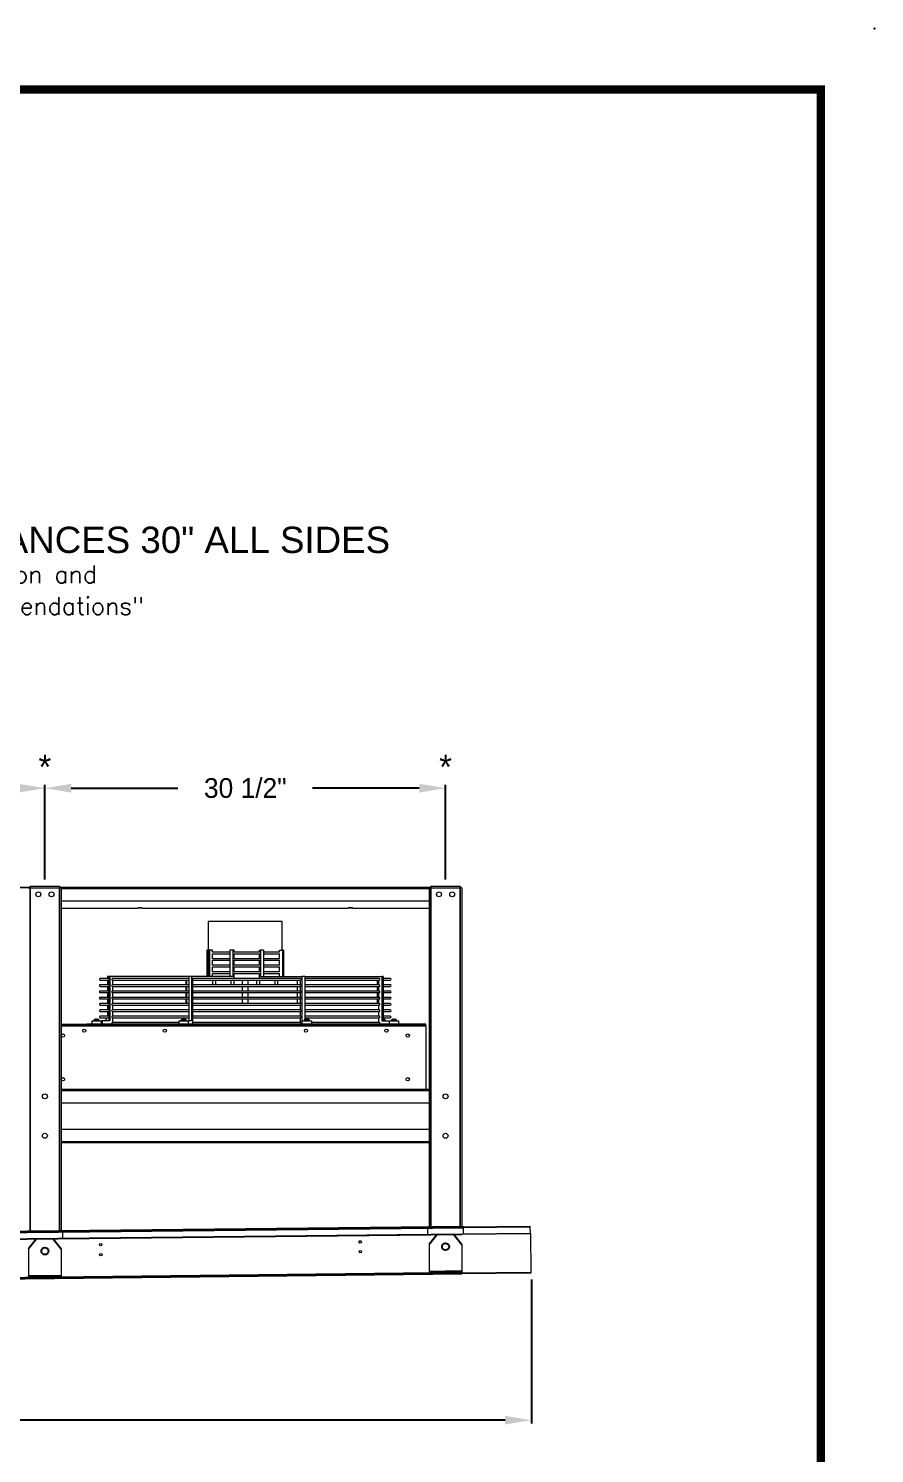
# Model space of a CAD drawing. Extents: x 6 to 271, y -23 to 146.
# Drawn here: x 206.7 to 271.1, y 38 to 146.4 of the extents above; entities that cross this region are included whole.
import ezdxf
from ezdxf.enums import TextEntityAlignment as Align

# ---------------------------------------------------------------- set-up
doc = ezdxf.new("R2010")
doc.units = 0
doc.header["$MEASUREMENT"] = 0
doc.layers.get('0').update_dxf_attribs({"linetype": 'CONTINUOUS'})
doc.layers.get('Defpoints').update_dxf_attribs({"linetype": 'CONTINUOUS'})
doc.styles.add('dimentions', font='ARIAL.TTF')
doc.styles.add('SIMPLEX', font='SIMPLEX')
doc.dimstyles.get("Standard").update_dxf_attribs({"dimtxt": 1.5, "dimasz": 2, "dimexe": 0.25, "dimexo": 0.5, "dimgap": 0.75, "dimtad": 0, "dimtih": 1, "dimtoh": 1, "dimdec": 4, "dimzin": 0, "dimdsep": 46, "dimlunit": 5, "dimtxsty": 'STANDARD', "dimcen": 0.125, "dimclrd": 1, "dimclre": 1, "dimclrt": 1, "dimadec": 0, "dimazin": 0, "dimtfac": 1, "dimtdec": 4, "dimtofl": 0, "dimtmove": 0, "dimatfit": 3, "dimfxl": 1, "dimfrac": 2, "dimtolj": 1, "dimtzin": 0, "dimarcsym": 0})

# ---------------------------------------------------------------- blocks, each defined once
blk = doc.blocks.new('*D29')
at = {"color": 7, "lineweight": -2}
for p, q in [((244.97, 51.21), (244.97, 40.25)), ((139.97, 50.06), (139.97, 40.25)), ((141.97, 40.5), (189.59, 40.5)), ((242.97, 40.5), (195.34, 40.5))]:
    blk.add_line(p, q, dxfattribs=at)
at = {"color": 7}
for points in [[(141.97, 40.83), (141.97, 40.17), (139.97, 40.5)], [(242.97, 40.83), (242.97, 40.17), (244.97, 40.5)]]:
    blk.add_solid(points, dxfattribs=at)
at = {"layer": 'Defpoints', "color": 0}
for p in [(244.97, 51.71), (139.97, 50.56), (244.97, 40.5)]:
    blk.add_point(p, dxfattribs=at)
at = {"color": 7, "insert": (192.47, 40.5), "char_height": 1.5, "attachment_point": 5}
blk.add_mtext('\\A1;105"', dxfattribs=at)
blk = doc.blocks.new('*D31')
at = {"color": 7, "lineweight": -2}
for p, q in [((177.94, 81.64), (177.94, 88.84)), ((179.94, 88.59), (190.56, 88.59)), ((205.94, 88.59), (195.31, 88.59)), ((207.94, 81.64), (207.94, 88.84))]:
    blk.add_line(p, q, dxfattribs=at)
at = {"color": 7}
for points in [[(179.94, 88.92), (179.94, 88.25), (177.94, 88.59)], [(205.94, 88.92), (205.94, 88.25), (207.94, 88.59)]]:
    blk.add_solid(points, dxfattribs=at)
at = {"layer": 'Defpoints', "color": 0}
for p in [(207.94, 88.59), (177.94, 81.14), (207.94, 81.14)]:
    blk.add_point(p, dxfattribs=at)
at = {"color": 7, "insert": (192.94, 88.59), "char_height": 1.5, "attachment_point": 5}
blk.add_mtext('\\A1;30"', dxfattribs=at)
blk = doc.blocks.new('*D32')
at = {"color": 7, "lineweight": -2}
for p, q in [((207.94, 81.64), (207.94, 88.84)), ((209.94, 88.59), (218.06, 88.59)), ((236.44, 88.59), (228.31, 88.59)), ((238.44, 81.64), (238.44, 88.84))]:
    blk.add_line(p, q, dxfattribs=at)
at = {"color": 7}
for points in [[(209.94, 88.92), (209.94, 88.25), (207.94, 88.59)], [(236.44, 88.92), (236.44, 88.25), (238.44, 88.59)]]:
    blk.add_solid(points, dxfattribs=at)
at = {"layer": 'Defpoints', "color": 0}
for p in [(238.44, 88.59), (207.94, 81.14), (238.44, 81.14)]:
    blk.add_point(p, dxfattribs=at)
at = {"color": 7, "insert": (223.19, 88.59), "char_height": 1.5, "attachment_point": 5}
blk.add_mtext('\\A1;30 1/2"', dxfattribs=at)

msp = doc.modelspace()

# ---------------------------------------------------------------- linework, layer by layer
at = {"color": 7, "linetype": 'Continuous', "lineweight": 15}
for p, q in [((179.05359, 81.05566), (206.82459, 81.05566)), ((206.68909, 81.00395), (206.82359, 81.00395)), ((206.82359, 81.00395), (206.82359, 54.85038)), ((206.82459, 81.00395), (206.82359, 81.00395)), ((206.82459, 81.13945), (206.82459, 81.00495)), ((206.82459, 81.13945), (209.05359, 81.13945)), ((206.82459, 81.00495), (209.05359, 81.00495)), ((206.82459, 81.00395), (206.82459, 81.00495)), ((206.82459, 81.00395), (209.05359, 81.00395)), ((206.82459, 54.85039), (206.82459, 81.00395)), ((209.05359, 81.13945), (209.05359, 81.00495)), ((209.05359, 81.05566), (237.32459, 81.05566)), ((209.05359, 81.00395), (209.05359, 81.00495)), ((209.05359, 54.87477), (209.05359, 81.00395)), ((209.05459, 81.00395), (209.05359, 81.00395)), ((209.05459, 81.00395), (209.05459, 54.87478)), ((209.18909, 81.00395), (209.05459, 81.00395)), ((209.18909, 81.00395), (209.18909, 54.87625)), ((209.18909, 80.95095), (237.18909, 80.95095)), ((237.18909, 81.00395), (237.18909, 55.18254)), ((237.18909, 81.00395), (237.32359, 81.00395)), ((237.32359, 81.00395), (237.32359, 55.18402)), ((237.32459, 81.00395), (237.32359, 81.00395)), ((237.32459, 81.13945), (237.32459, 81.00495)), ((237.32459, 81.13945), (239.55359, 81.13945)), ((237.32459, 81.00495), (239.55359, 81.00495)), ((237.32459, 81.00395), (237.32459, 81.00495)), ((237.32459, 81.00395), (239.55359, 81.00395)), ((237.32459, 55.18403), (237.32459, 81.00395)), ((239.55359, 81.13945), (239.55359, 81.00495)), ((239.55359, 81.00395), (239.55359, 81.00495)), ((239.55359, 55.20841), (239.55359, 81.00395)), ((239.55459, 81.00395), (239.55359, 81.00395)), ((239.55459, 81.00395), (239.55459, 55.20842)), ((239.68909, 81.00395), (239.55459, 81.00395)), ((239.68909, 81.00395), (239.68909, 55.20989)), ((209.18909, 80.0222), (237.18909, 80.0222)), ((209.18909, 79.46012), (215.00159, 79.46012)), ((215.37659, 79.46012), (231.00159, 79.46012)), ((231.37659, 79.46012), (237.18909, 79.46012)), ((224.26539, 78.45045), (220.37659, 78.45045)), ((226.00159, 78.45045), (224.26539, 78.45045)), ((220.27188, 76.25945), (220.27188, 74.26445)), ((220.36525, 76.25945), (220.27188, 76.25945)), ((220.45863, 76.25945), (220.36525, 76.25945)), ((220.36525, 76.25945), (220.36525, 74.26445)), ((220.45863, 76.25945), (220.45863, 74.26445)), ((220.68405, 76.25945), (220.45863, 76.25945)), ((220.68405, 76.10863), (220.68405, 76.25945)), ((222.01942, 76.10957), (220.68405, 76.10957)), ((220.68405, 75.60863), (220.68405, 75.99051)), ((220.68405, 75.98957), (222.01942, 75.98957)), ((222.24484, 76.25945), (222.01942, 76.25945)), ((222.01942, 76.25945), (222.01942, 74.26445)), ((222.24484, 76.25945), (222.24484, 74.26445)), ((222.33822, 76.25945), (222.24484, 76.25945)), ((222.33822, 76.10863), (222.33822, 76.25945)), ((224.26539, 76.10957), (222.33822, 76.10957)), ((222.33822, 75.60863), (222.33822, 75.99051)), ((222.33822, 75.98957), (224.26539, 75.98957)), ((224.26539, 76.10957), (224.26539, 76.25945)), ((224.26539, 76.25945), (224.35876, 76.25945)), ((224.26539, 75.60957), (224.26539, 75.98957)), ((224.35876, 76.25945), (224.35876, 74.26445)), ((224.58419, 76.25945), (224.35876, 76.25945)), ((224.58419, 76.25945), (224.58419, 74.26445)), ((225.7875, 76.10957), (224.58419, 76.10957)), ((224.58419, 75.98957), (225.7875, 75.98957)), ((225.7875, 76.10957), (225.7875, 76.25945)), ((225.7875, 76.25945), (226.01293, 76.25945)), ((225.7875, 75.60957), (225.7875, 75.98957)), ((226.01293, 76.25945), (226.01293, 74.26445)), ((226.1063, 76.25945), (226.01293, 76.25945)), ((226.1063, 76.25945), (226.1063, 74.26445)), ((222.01942, 75.60957), (220.68405, 75.60957)), ((220.68405, 75.10863), (220.68405, 75.4905)), ((220.68405, 75.48957), (222.01942, 75.48957)), ((222.01942, 75.10957), (220.68405, 75.10957)), ((220.68405, 74.60863), (220.68405, 74.9905)), ((220.68405, 74.98957), (222.01942, 74.98957)), ((224.26539, 75.60957), (222.33822, 75.60957)), ((222.33822, 75.10863), (222.33822, 75.4905)), ((222.33822, 75.48957), (224.26539, 75.48957)), ((224.26539, 75.10957), (222.33822, 75.10957)), ((222.33822, 74.60863), (222.33822, 74.9905)), ((222.33822, 74.98957), (224.26539, 74.98957)), ((224.26539, 75.10957), (224.26539, 75.48957)), ((224.26539, 74.60957), (224.26539, 74.98957)), ((225.7875, 75.60957), (224.58419, 75.60957)), ((224.58419, 75.48957), (225.7875, 75.48957)), ((225.7875, 75.10957), (224.58419, 75.10957)), ((224.58419, 74.98957), (225.7875, 74.98957)), ((225.7875, 75.10957), (225.7875, 75.48957)), ((225.7875, 74.60957), (225.7875, 74.98957)), ((212.79545, 74.10957), (212.14897, 74.10957)), ((212.14897, 73.98957), (212.79545, 73.98957)), ((212.70207, 74.26445), (212.70207, 74.10957)), ((212.79545, 74.26445), (212.70207, 74.26445)), ((212.70207, 73.98957), (212.70207, 73.6309)), ((212.88882, 74.26445), (212.79545, 74.26445)), ((212.79545, 74.26445), (212.79545, 70.88345)), ((212.88882, 74.26445), (212.88882, 70.88345)), ((218.8839, 74.26445), (212.88882, 74.26445)), ((213.08522, 73.98957), (218.8839, 73.98957)), ((218.8839, 74.10957), (213.08529, 74.10957)), ((213.11425, 73.6309), (213.11425, 73.98957)), ((218.65847, 73.98957), (218.65847, 73.6309)), ((218.75185, 73.6309), (218.75185, 73.98957)), ((219.10933, 74.26445), (218.8839, 74.26445)), ((218.8839, 74.26445), (218.8839, 70.88345)), ((219.10933, 74.26445), (219.10933, 70.88345)), ((222.24484, 74.26445), (219.10933, 74.26445)), ((219.19068, 73.98957), (227.41396, 73.98957)), ((227.41396, 74.10957), (219.19081, 74.10957)), ((219.2027, 73.6309), (219.2027, 73.98957)), ((222.01942, 74.60957), (220.68405, 74.60957)), ((220.68405, 74.26445), (220.68405, 74.49051)), ((220.68405, 74.48957), (222.01942, 74.48957)), ((224.26539, 74.60957), (222.33822, 74.60957)), ((222.33822, 74.10957), (222.33822, 74.49051)), ((222.33822, 74.48957), (224.26539, 74.48957)), ((224.26539, 74.10957), (224.26539, 74.48957)), ((224.35876, 74.26445), (227.49428, 74.26445)), ((225.7875, 74.60957), (224.58419, 74.60957)), ((224.58419, 74.48957), (225.7875, 74.48957)), ((225.7875, 74.26445), (225.7875, 74.48957)), ((227.17548, 73.6309), (227.17548, 73.98957)), ((227.4009, 73.6309), (227.4009, 73.98957)), ((227.49428, 74.26445), (227.49428, 70.88345)), ((227.7197, 74.26445), (227.49428, 74.26445)), ((227.7197, 74.26445), (227.7197, 70.99154)), ((227.7197, 74.26445), (233.58274, 74.26445)), ((233.38882, 74.10957), (227.7197, 74.10957)), ((227.7197, 73.98957), (233.38882, 73.98957)), ((233.26393, 73.6309), (233.26393, 73.98957)), ((233.35731, 73.6309), (233.35731, 73.98957)), ((233.58274, 74.26445), (233.58274, 70.88345)), ((233.67611, 74.26445), (233.58274, 74.26445)), ((233.67611, 74.26445), (233.67611, 70.88345)), ((234.22921, 74.10957), (233.67611, 74.10957)), ((233.67611, 73.98957), (234.22921, 73.98957)), ((212.79545, 73.6309), (212.14897, 73.6309)), ((212.14897, 73.5109), (212.79545, 73.5109)), ((212.79545, 73.15224), (212.14897, 73.15224)), ((212.14897, 73.03224), (212.79545, 73.03224)), ((212.79545, 72.67357), (212.14897, 72.67357)), ((212.70207, 73.5109), (212.70207, 73.15224)), ((212.70207, 73.03224), (212.70207, 72.67357)), ((213.08522, 73.5109), (218.8839, 73.5109)), ((213.08522, 73.03224), (218.8839, 73.03224)), ((218.8839, 73.6309), (213.08529, 73.6309)), ((218.8839, 73.15224), (213.08529, 73.15224)), ((218.8839, 72.67357), (213.08529, 72.67357)), ((213.11425, 73.15224), (213.11425, 73.5109)), ((213.11425, 72.67357), (213.11425, 73.03224)), ((218.65847, 73.5109), (218.65847, 73.15224)), ((218.65847, 73.03224), (218.65847, 72.67357)), ((218.75185, 73.15224), (218.75185, 73.5109)), ((218.75185, 72.67357), (218.75185, 73.03224)), ((219.19068, 73.5109), (227.41396, 73.5109)), ((219.19068, 73.03224), (227.41396, 73.03224)), ((227.41396, 73.6309), (219.19081, 73.6309)), ((227.41396, 73.15224), (219.19081, 73.15224)), ((227.41396, 72.67357), (219.19081, 72.67357)), ((219.2027, 73.15224), (219.2027, 73.5109)), ((219.2027, 72.67357), (219.2027, 73.03224)), ((227.17548, 73.15224), (227.17548, 73.5109)), ((227.17548, 72.67357), (227.17548, 73.03224)), ((227.4009, 73.15224), (227.4009, 73.5109)), ((227.4009, 72.67357), (227.4009, 73.03224)), ((233.38882, 73.6309), (227.7197, 73.6309)), ((227.7197, 73.5109), (233.38882, 73.5109)), ((233.38882, 73.15224), (227.7197, 73.15224)), ((227.7197, 73.03224), (233.38882, 73.03224)), ((233.38882, 72.67357), (227.7197, 72.67357)), ((233.26393, 73.15224), (233.26393, 73.5109)), ((233.26393, 72.67357), (233.26393, 73.03224)), ((233.35731, 73.15224), (233.35731, 73.5109)), ((233.35731, 72.67357), (233.35731, 73.03224)), ((234.22921, 73.6309), (233.67611, 73.6309)), ((233.67611, 73.5109), (234.22921, 73.5109)), ((234.22921, 73.15224), (233.67611, 73.15224)), ((233.67611, 73.03224), (234.22921, 73.03224)), ((234.22921, 72.67357), (233.67611, 72.67357)), ((212.14897, 72.55357), (212.79545, 72.55357)), ((212.79545, 72.1949), (212.14897, 72.1949)), ((212.14897, 72.07491), (212.79545, 72.07491)), ((212.79545, 71.71624), (212.14897, 71.71624)), ((212.14897, 71.59624), (212.79545, 71.59624)), ((212.70207, 72.55357), (212.70207, 72.1949)), ((212.70207, 72.07491), (212.70207, 71.71624)), ((212.70207, 71.59624), (212.70207, 71.23757)), ((213.08522, 72.55357), (218.8839, 72.55357)), ((213.08522, 72.07491), (218.8839, 72.07491)), ((213.08522, 71.59624), (218.8839, 71.59624)), ((218.8839, 72.1949), (213.08529, 72.1949)), ((218.8839, 71.71624), (213.08529, 71.71624)), ((213.11425, 72.1949), (213.11425, 72.55357)), ((213.11425, 71.71624), (213.11425, 72.07491)), ((213.11425, 71.23757), (213.11425, 71.59624)), ((218.65847, 72.55357), (218.65847, 72.1949)), ((218.75185, 72.1949), (218.75185, 72.55357)), ((219.19068, 72.55357), (227.41396, 72.55357)), ((219.19068, 72.07491), (227.41396, 72.07491)), ((219.19068, 71.59624), (227.41396, 71.59624)), ((227.41396, 72.1949), (219.19081, 72.1949)), ((227.41396, 71.71624), (219.19081, 71.71624)), ((219.2027, 72.1949), (219.2027, 72.55357)), ((219.2027, 71.71624), (219.2027, 72.07491)), ((219.2027, 71.23757), (219.2027, 71.59624)), ((227.17548, 72.1949), (227.17548, 72.55357)), ((227.4009, 72.1949), (227.4009, 72.55357)), ((227.4009, 71.71624), (227.4009, 72.07491)), ((227.4009, 71.23757), (227.4009, 71.59624)), ((227.7197, 72.55357), (233.38882, 72.55357)), ((233.38882, 72.1949), (227.7197, 72.1949)), ((227.7197, 72.07491), (233.38882, 72.07491)), ((233.38882, 71.71624), (227.7197, 71.71624)), ((227.7197, 71.59624), (233.38882, 71.59624)), ((233.26393, 72.1949), (233.26393, 72.55357)), ((233.35731, 72.1949), (233.35731, 72.55357)), ((233.35731, 71.71624), (233.35731, 72.07491)), ((233.35731, 71.23757), (233.35731, 71.59624)), ((233.67611, 72.55357), (234.22921, 72.55357)), ((234.22921, 72.1949), (233.67611, 72.1949)), ((233.67611, 72.07491), (234.22921, 72.07491)), ((234.22921, 71.71624), (233.67611, 71.71624)), ((233.67611, 71.59624), (234.22921, 71.59624)), ((209.18909, 70.63945), (211.13809, 70.63945)), ((209.18909, 70.58845), (211.13809, 70.58845)), ((209.18909, 70.51445), (236.93909, 70.51445)), ((211.13809, 70.63945), (211.13809, 70.58845)), ((211.13809, 70.58845), (211.13809, 70.51445)), ((211.13909, 70.58845), (211.13909, 70.51445)), ((211.18909, 70.58845), (211.13909, 70.58845)), ((211.18909, 70.59065), (211.18909, 70.51445)), ((211.23689, 70.59065), (211.18909, 70.59065)), ((211.23689, 70.59065), (211.23689, 70.51445)), ((235.14029, 70.63945), (211.23789, 70.63945)), ((211.23789, 70.63945), (211.23789, 70.59065)), ((235.14029, 70.59065), (211.23789, 70.59065)), ((211.23789, 70.59065), (211.23789, 70.51445)), ((211.50257, 70.88345), (211.53065, 70.88345)), ((211.53065, 70.88345), (212.24056, 70.88345)), ((212.09032, 70.88445), (211.65281, 70.88445)), ((211.77681, 71.00845), (211.77697, 71.00845)), ((211.7797, 71.00845), (211.77697, 71.00845)), ((211.7797, 71.00845), (211.79021, 71.00845)), ((211.80088, 71.00845), (211.79021, 71.00845)), ((211.80088, 71.00845), (211.87692, 71.00845)), ((211.88848, 71.00845), (211.87692, 71.00845)), ((211.89476, 71.00845), (211.88848, 71.00845)), ((211.89476, 71.00845), (211.92013, 71.00845)), ((211.93467, 71.00845), (211.92013, 71.00845)), ((211.93467, 71.00845), (211.96632, 71.00845)), ((212.79545, 71.23757), (212.14897, 71.23757)), ((212.14897, 71.11757), (212.79545, 71.11757)), ((212.30585, 70.88345), (212.24056, 70.88345)), ((212.30585, 70.88345), (212.30585, 70.63945)), ((212.88882, 70.88345), (212.30585, 70.88345)), ((213.08522, 71.11757), (218.8839, 71.11757)), ((218.8839, 71.23757), (213.08529, 71.23757)), ((218.13222, 70.75891), (213.08529, 70.75891)), ((213.11425, 70.75891), (213.11425, 71.11757)), ((218.13222, 70.88345), (218.16031, 70.88345)), ((218.16031, 70.88345), (218.87022, 70.88345)), ((218.71997, 70.88445), (218.28247, 70.88445)), ((218.40647, 71.00845), (218.43812, 71.00845)), ((218.45266, 71.00845), (218.43812, 71.00845)), ((218.45266, 71.00845), (218.47803, 71.00845)), ((218.4843, 71.00845), (218.47803, 71.00845)), ((218.49586, 71.00845), (218.4843, 71.00845)), ((218.49586, 71.00845), (218.5719, 71.00845)), ((218.58258, 71.00845), (218.5719, 71.00845)), ((218.58258, 71.00845), (218.59309, 71.00845)), ((218.59581, 71.00845), (218.59309, 71.00845)), ((218.59581, 71.00845), (218.59597, 71.00845)), ((219.10933, 70.88345), (218.87022, 70.88345)), ((219.19068, 71.11757), (227.41396, 71.11757)), ((227.41396, 71.23757), (219.19081, 71.23757)), ((227.41396, 70.75891), (219.19081, 70.75891)), ((219.2027, 70.75891), (219.2027, 71.11757)), ((227.4009, 70.75891), (227.4009, 71.11757)), ((227.49428, 70.88345), (227.50796, 70.88345)), ((227.50796, 70.88345), (227.53605, 70.88345)), ((227.53605, 70.88345), (228.24596, 70.88345)), ((227.67486, 70.88445), (227.65821, 70.88445)), ((228.09571, 70.88445), (227.67486, 70.88445)), ((233.38882, 71.23757), (227.7197, 71.23757)), ((227.7197, 71.11757), (233.38882, 71.11757)), ((227.78221, 71.00845), (227.78236, 71.00845)), ((227.78509, 71.00845), (227.78236, 71.00845)), ((227.78509, 71.00845), (227.7956, 71.00845)), ((227.80628, 71.00845), (227.7956, 71.00845)), ((227.80628, 71.00845), (227.88232, 71.00845)), ((227.89387, 71.00845), (227.88232, 71.00845)), ((227.90015, 71.00845), (227.89387, 71.00845)), ((227.90015, 71.00845), (227.92552, 71.00845)), ((227.94006, 71.00845), (227.92552, 71.00845)), ((227.94006, 71.00845), (227.97171, 71.00845)), ((233.38882, 70.75891), (228.24596, 70.75891)), ((233.35731, 70.75891), (233.35731, 71.11757)), ((233.58274, 70.88345), (234.13761, 70.88345)), ((234.22921, 71.23757), (233.67611, 71.23757)), ((233.67611, 71.11757), (234.22921, 71.11757)), ((234.13761, 70.88345), (234.1657, 70.88345)), ((234.1657, 70.88345), (234.87561, 70.88345)), ((234.4229, 70.88445), (234.28786, 70.88445)), ((234.41187, 71.00845), (234.44351, 71.00845)), ((234.72536, 70.88445), (234.4229, 70.88445)), ((234.45805, 71.00845), (234.44351, 71.00845)), ((234.45805, 71.00845), (234.48342, 71.00845)), ((234.4897, 71.00845), (234.48342, 71.00845)), ((234.50125, 71.00845), (234.4897, 71.00845)), ((234.50125, 71.00845), (234.57729, 71.00845)), ((234.58797, 71.00845), (234.57729, 71.00845)), ((234.58797, 71.00845), (234.59848, 71.00845)), ((234.60121, 71.00845), (234.59848, 71.00845)), ((234.60121, 71.00845), (234.60137, 71.00845)), ((235.14029, 70.63945), (235.14029, 70.59065)), ((235.14029, 70.59065), (235.14029, 70.51445)), ((235.14129, 70.59065), (235.18909, 70.59065)), ((235.14129, 70.51445), (235.14129, 70.59065)), ((235.18909, 70.51445), (235.18909, 70.59065)), ((235.23909, 70.58845), (235.18909, 70.58845)), ((235.23909, 70.58845), (235.23909, 70.51445)), ((235.24009, 70.58845), (235.24009, 70.63945)), ((236.88809, 70.63945), (235.24009, 70.63945)), ((235.24009, 70.51445), (235.24009, 70.58845)), ((236.88709, 70.58845), (235.24009, 70.58845)), ((236.88709, 70.58845), (236.81309, 70.51445)), ((236.81509, 70.51445), (236.88809, 70.58745)), ((236.88809, 70.58945), (236.88809, 70.63945)), ((236.88809, 70.58745), (236.88809, 70.51445)), ((236.93909, 70.58845), (236.88909, 70.58845)), ((236.93909, 70.51445), (236.93909, 70.58845)), ((236.93909, 70.51445), (236.93909, 65.69045)), ((209.18909, 65.69045), (236.93909, 65.69045)), ((209.18909, 65.68945), (236.93909, 65.68945)), ((209.18909, 65.63945), (237.18909, 65.63945)), ((209.18909, 65.57595), (237.18909, 65.57595)), ((236.93909, 65.69045), (236.93909, 65.68945)), ((236.93909, 65.68945), (236.93909, 65.63945)), ((236.94009, 65.68945), (236.94009, 65.63945)), ((236.94009, 65.68945), (237.18909, 65.68945)), ((209.18909, 64.63945), (237.18909, 64.63945)), ((209.18909, 62.63945), (237.18909, 62.63945)), ((209.18909, 61.70295), (237.18909, 61.70295)), ((209.18909, 61.63945), (237.18909, 61.63945)), ((209.18909, 54.31803), (237.18909, 54.62574)), ((209.30424, 54.87597), (237.05256, 55.18091)), ((209.30424, 54.87597), (209.30472, 54.83177)), ((209.30472, 54.83177), (237.05305, 55.13672)), ((209.31035, 54.32007), (209.30472, 54.83177)), ((237.05867, 54.62502), (209.31035, 54.32007)), ((237.05305, 55.13672), (237.05256, 55.18091)), ((237.05305, 55.13672), (237.05867, 54.62502)), ((239.68909, 54.65322), (244.9332, 54.71085)), ((239.8024, 55.21113), (244.86459, 55.26676)), ((239.8024, 55.21113), (239.80288, 55.16694)), ((239.80288, 55.16694), (244.86507, 55.22257)), ((239.8085, 54.65524), (239.80288, 55.16694)), ((244.8707, 54.71087), (239.8085, 54.65524)), ((244.86459, 55.26676), (244.86507, 55.22257)), ((244.86507, 55.22257), (244.8707, 54.71087)), ((244.96561, 51.76203), (244.9332, 54.71085)), ((206.68909, 53.54282), (206.68909, 51.32916)), ((209.18909, 53.54282), (209.18909, 51.37015)), ((237.18909, 53.87646), (237.18909, 51.6628)), ((239.68909, 53.87646), (239.68909, 51.70379)), ((209.18909, 51.36886), (237.18909, 51.67657)), ((209.18909, 51.31785), (237.18909, 51.62556)), ((239.68909, 51.70404), (244.96561, 51.76203)), ((239.68909, 51.65304), (244.91517, 51.71047)), ((244.91517, 51.71047), (244.96617, 51.71103))]:
    msp.add_line(p, q, dxfattribs=at)
at = {"color": 7}
for p, q in [((239.8024, 55.21113), (146.058, 54.18566)), ((146.05854, 54.13672), (239.80293, 55.16217)), ((146.18909, 53.62568), (239.68909, 54.65322)), ((207.29963, 54.28857), (206.68909, 53.54282)), ((208.57855, 54.28857), (209.18909, 53.54282)), ((237.79964, 54.6222), (237.18909, 53.87646)), ((239.07855, 54.6222), (239.68909, 53.87646)), ((239.68909, 51.70404), (146.18909, 50.67651)), ((146.18909, 50.6255), (239.68909, 51.65304)), ((209.18909, 51.49515), (206.68909, 51.45416)), ((206.68909, 51.32916), (206.68909, 51.27815)), ((239.68909, 51.82879), (237.18909, 51.7878)), ((237.18909, 51.6628), (237.18909, 51.61179))]:
    msp.add_line(p, q, dxfattribs=at)
at = {"color": 7, "const_width": 0.63999}
msp.add_lwpolyline([(11.00839, -18.24898), (267.00583, -18.24898), (267.00583, 141.74942), (11.00839, 141.74942), (11.00839, -18.24898)], dxfattribs=at)
at = {"color": 7, "linetype": 'Continuous', "lineweight": 15, "flags": 128}
for points in [[(215.00159, 79.46012), (215.00919, 79.46618), (215.03135, 79.47174), (215.0663, 79.47637), (215.1112, 79.47967), (215.1624, 79.4814), (215.21577, 79.4814), (215.26698, 79.47967), (215.31188, 79.47637), (215.34682, 79.47174), (215.369, 79.46618), (215.37659, 79.46012)], [(215.37659, 79.46012), (215.36893, 79.46617), (215.34672, 79.47173), (215.31177, 79.47634), (215.26691, 79.47965), (215.21575, 79.48137), (215.16243, 79.48137), (215.11127, 79.47965), (215.0664, 79.47634), (215.03145, 79.47173), (215.00925, 79.46617), (215.00159, 79.46012)], [(231.00159, 79.46012), (231.00918, 79.46618), (231.03135, 79.47174), (231.0663, 79.47637), (231.1112, 79.47967), (231.16241, 79.4814), (231.21577, 79.4814), (231.26698, 79.47967), (231.31188, 79.47637), (231.34683, 79.47174), (231.36899, 79.46618), (231.37659, 79.46012)], [(231.37659, 79.46012), (231.36893, 79.46617), (231.34672, 79.47173), (231.31177, 79.47634), (231.26691, 79.47965), (231.21575, 79.48137), (231.16243, 79.48137), (231.11127, 79.47965), (231.0664, 79.47634), (231.03146, 79.47173), (231.00925, 79.46617), (231.00159, 79.46012)], [(227.41396, 74.10957), (227.41402, 74.10957), (227.42329, 74.10439), (227.43097, 74.08986), (227.43575, 74.06846), (227.43681, 74.04384), (227.43398, 74.02019), (227.42773, 74.00156), (227.41913, 73.99111), (227.41396, 73.98957)], [(227.41396, 73.6309), (227.41821, 73.62986), (227.42658, 73.62103), (227.43299, 73.60445), (227.43647, 73.58269), (227.43647, 73.55911), (227.43299, 73.53735), (227.42658, 73.52078), (227.41821, 73.51194), (227.41396, 73.5109)], [(227.41396, 73.15224), (227.41821, 73.1512), (227.42658, 73.14236), (227.43299, 73.12578), (227.43647, 73.10403), (227.43647, 73.08045), (227.43299, 73.05869), (227.42658, 73.04211), (227.41821, 73.03327), (227.41396, 73.03224)], [(227.41396, 72.67357), (227.41821, 72.67253), (227.42658, 72.6637), (227.43299, 72.64712), (227.43647, 72.62536), (227.43647, 72.60178), (227.43299, 72.58002), (227.42658, 72.56344), (227.41821, 72.55461), (227.41396, 72.55357)], [(227.41396, 72.1949), (227.41821, 72.19387), (227.42658, 72.18503), (227.43299, 72.16845), (227.43647, 72.14669), (227.43647, 72.12311), (227.43299, 72.10136), (227.42658, 72.08478), (227.41821, 72.07594), (227.41396, 72.07491)], [(227.41396, 71.71624), (227.41821, 71.7152), (227.42658, 71.70636), (227.43299, 71.68979), (227.43647, 71.66803), (227.43647, 71.64445), (227.43299, 71.62269), (227.42658, 71.60611), (227.41821, 71.59728), (227.41396, 71.59624)], [(212.79545, 71.38237), (212.75689, 71.26612), (212.74492, 71.23757)], [(227.41396, 71.23757), (227.41821, 71.23653), (227.42658, 71.2277), (227.43299, 71.21112), (227.43647, 71.18936), (227.43647, 71.16578), (227.43299, 71.14402), (227.42658, 71.12745), (227.41821, 71.11861), (227.41396, 71.11757)], [(227.41396, 70.75891), (227.41847, 70.75774), (227.4269, 70.74846), (227.43329, 70.73131), (227.43659, 70.70901), (227.4363, 70.6851), (227.4349, 70.67433)], [(244.96617, 51.71103), (244.96616, 51.71201), (244.96613, 51.71491), (244.96607, 51.71963), (244.966, 51.72597), (244.96592, 51.7337), (244.96582, 51.74251), (244.96572, 51.75208), (244.96561, 51.76203)]]:
    msp.add_lwpolyline(points, dxfattribs=at)
at = {"color": 7, "linetype": 'Continuous', "lineweight": 15}
for centre, radius in [((207.43909, 80.51445), 0.1875), ((208.43909, 80.51445), 0.1875), ((237.93909, 80.51445), 0.1875), ((238.93909, 80.51445), 0.1875), ((209.31409, 69.76445), 0.125), ((210.93909, 70.13945), 0.125), ((217.06409, 70.13945), 0.125), ((227.81409, 70.13945), 0.125), ((233.93909, 70.13945), 0.125), ((235.56409, 69.76445), 0.125), ((209.31409, 66.44045), 0.125), ((235.56409, 66.44045), 0.125), ((207.93909, 65.13945), 0.1875), ((238.43909, 65.13945), 0.1875), ((207.93909, 62.13945), 0.1875), ((238.43909, 62.13945), 0.1875), ((212.19067, 53.85099), 0.09375), ((212.19892, 53.10104), 0.09375), ((231.93948, 54.06802), 0.09375), ((231.94772, 53.31807), 0.09375)]:
    msp.add_circle(centre, radius, dxfattribs=at)
at = {"color": 7}
for centre in [(207.93909, 53.36714), (238.43909, 53.70078)]:
    msp.add_circle(centre, 0.26853, dxfattribs=at)
at = {"color": 7, "linetype": 'Continuous', "lineweight": 15}
for centre, radius, start, end in [((220.37659, 76.04957), 0.06, 100.8922831, 259.1077169), ((220.37659, 75.54957), 0.06, 100.8922831, 259.1077169), ((220.37659, 75.04957), 0.06, 100.8922831, 259.1077169), ((212.14897, 74.04957), 0.06, 90, 270), ((220.37659, 74.54957), 0.06, 100.8922831, 259.1077169), ((233.38565, 74.04957), 0.06008, 273.0239953, 86.9760047), ((234.22921, 74.04957), 0.06, 270, 90), ((212.14897, 73.5709), 0.06, 90, 270), ((212.14897, 73.09224), 0.06, 90, 270), ((212.14897, 72.61357), 0.06, 90, 270), ((233.38553, 73.5709), 0.06009, 273.1429714, 86.8570286), ((233.38553, 73.09224), 0.06009, 273.1414103, 86.8585897), ((233.38553, 72.61357), 0.06009, 273.1429714, 86.8570286), ((234.22921, 73.5709), 0.06, 270, 90), ((234.22921, 73.09224), 0.06, 270, 90), ((234.22921, 72.61357), 0.06, 270, 90), ((212.14897, 72.1349), 0.06, 90, 270), ((212.14897, 71.65624), 0.06, 90, 270), ((233.38553, 72.1349), 0.06009, 273.1414103, 86.8585897), ((233.38553, 71.65624), 0.06009, 273.1429714, 86.8570286), ((234.22921, 72.1349), 0.06, 270, 90), ((234.22921, 71.65624), 0.06, 270, 90), ((211.13809, 70.58845), 0.051, 0, 90), ((211.13809, 70.58845), 0.001, 0, 90), ((211.23789, 70.59065), 0.0488, 90, 180), ((211.23789, 70.59065), 0.001, 90, 180), ((211.77682, 70.88445), 0.124, 90, 180), ((211.96632, 70.88445), 0.124, 0, 90), ((212.14897, 71.17757), 0.06, 90, 270), ((211.82879, 71.63845), 1, 310.9746302, 328.6087893), ((218.40647, 70.88445), 0.124, 90, 180), ((218.59597, 70.88445), 0.124, 0, 90), ((227.78221, 70.88445), 0.124, 90, 180), ((227.97171, 70.88445), 0.124, 0, 90), ((233.38553, 71.17757), 0.06009, 273.1429714, 86.8570286), ((233.38534, 70.69942), 0.05959, 335.0988455, 86.6513038), ((234.54939, 71.63845), 1, 211.3912107, 229.0253698), ((234.22921, 71.17757), 0.06, 270, 90), ((234.41186, 70.88445), 0.124, 90, 180), ((234.60136, 70.88445), 0.124, 0, 90), ((235.14029, 70.59065), 0.0488, 0, 90), ((235.14029, 70.59065), 0.001, 0, 90), ((235.24009, 70.58845), 0.051, 90, 180), ((235.24009, 70.58845), 0.001, 90, 180), ((236.88809, 70.58845), 0.051, 0, 90), ((236.88809, 70.58845), 0.001, 0, 90), ((236.94009, 65.69045), 0.001, 180, 270), ((209.58606, 54.32292), 0.27573, 180.5921939, 180.7391004), ((236.99337, 54.6238), 0.06531, 0.4505942, 1.0708641), ((239.74358, 54.65402), 0.06493, 0.4479214, 1.0722755), ((244.80578, 54.70966), 0.06493, 0.4479214, 1.0722755)]:
    msp.add_arc(centre, radius, start, end, dxfattribs=at)
for points in [[(206.82459, 81.01445), (179.05359, 81.01445)], [(237.32459, 81.01445), (209.05359, 81.01445)], [(209.18909, 79.45971), (215.00159, 79.45971)], [(215.37659, 79.45971), (231.00159, 79.45971)], [(231.37659, 79.45971), (237.18909, 79.45971)], [(220.37659, 78.45045), (220.37659, 76.25945)], [(226.00159, 76.25945), (226.00159, 78.45045)], [(220.69896, 73.98957), (220.69896, 73.6309)], [(220.94896, 73.6309), (220.94896, 73.98957)], [(222.08442, 73.98957), (222.08442, 73.6309)], [(222.33442, 73.6309), (222.33442, 73.98957)], [(222.96259, 73.98957), (222.96259, 73.6309)], [(223.41559, 73.6309), (223.41559, 73.98957)], [(224.04376, 73.98957), (224.04376, 73.6309)], [(224.29376, 73.6309), (224.29376, 73.98957)], [(225.42922, 73.98957), (225.42922, 73.6309)], [(225.67922, 73.6309), (225.67922, 73.98957)], [(222.96259, 73.5109), (222.96259, 73.15224)], [(222.96259, 73.03224), (222.96259, 72.67357)], [(223.41559, 73.15224), (223.41559, 73.5109)], [(223.41559, 72.67357), (223.41559, 73.03224)], [(222.96259, 72.55357), (222.96259, 72.1949)], [(223.41559, 72.1949), (223.41559, 72.55357)], [(211.50257, 70.88345), (211.50257, 70.63945)], [(211.65281, 70.88445), (211.65281, 70.88345)], [(211.77697, 71.00845), (211.77299, 71.00838)], [(211.77299, 71.00838), (211.7797, 71.00845)], [(211.79021, 71.00845), (211.79691, 71.00838)], [(211.79691, 71.00838), (211.80088, 71.00845)], [(211.87692, 71.00845), (211.87857, 71.00838)], [(211.87857, 71.00838), (211.89476, 71.00845)], [(211.92013, 71.00845), (211.93631, 71.00838)], [(211.93631, 71.00838), (211.93467, 71.00845)], [(212.09032, 70.88345), (212.09032, 70.88445)], [(212.24056, 70.63945), (212.24056, 70.88345)], [(218.13222, 70.88345), (218.13222, 70.63945)], [(218.28247, 70.88445), (218.28247, 70.88345)], [(218.43812, 71.00845), (218.43647, 71.00838)], [(218.43647, 71.00838), (218.45266, 71.00845)], [(218.47803, 71.00845), (218.49421, 71.00838)], [(218.49421, 71.00838), (218.49586, 71.00845)], [(218.5719, 71.00845), (218.57587, 71.00838)], [(218.57587, 71.00838), (218.58258, 71.00845)], [(218.59309, 71.00845), (218.59979, 71.00838)], [(218.59979, 71.00838), (218.59581, 71.00845)], [(218.71997, 70.88345), (218.71997, 70.88445)], [(218.87022, 70.63945), (218.87022, 70.88345)], [(227.50796, 70.88345), (227.50796, 70.63945)], [(227.65821, 70.88445), (227.65821, 70.88345)], [(227.78236, 71.00845), (227.77839, 71.00838)], [(227.77839, 71.00838), (227.78509, 71.00845)], [(227.7956, 71.00845), (227.80231, 71.00838)], [(227.80231, 71.00838), (227.80628, 71.00845)], [(227.88232, 71.00845), (227.88397, 71.00838)], [(227.88397, 71.00838), (227.90015, 71.00845)], [(227.92552, 71.00845), (227.94171, 71.00838)], [(227.94171, 71.00838), (227.94006, 71.00845)], [(228.09571, 70.88345), (228.09571, 70.88445)], [(228.24596, 70.63945), (228.24596, 70.88345)], [(234.13761, 70.88345), (234.13761, 70.63945)], [(234.28786, 70.88445), (234.28786, 70.88345)], [(234.44351, 71.00845), (234.44186, 71.00838)], [(234.44186, 71.00838), (234.45805, 71.00845)], [(234.48342, 71.00845), (234.49961, 71.00838)], [(234.49961, 71.00838), (234.50125, 71.00845)], [(234.57729, 71.00845), (234.58127, 71.00838)], [(234.58127, 71.00838), (234.58797, 71.00845)], [(234.59848, 71.00845), (234.60519, 71.00838)], [(234.60519, 71.00838), (234.60121, 71.00845)], [(234.72536, 70.88345), (234.72536, 70.88445)], [(234.87561, 70.63945), (234.87561, 70.88345)]]:
    msp.add_open_spline(points, degree=1, dxfattribs=at)
for points, knots in [([(213.09126, 74.10835), (213.08808, 74.10889), (213.07872, 74.11047), (213.06314, 74.10565), (213.04718, 74.09485), (213.03549, 74.07859), (213.02941, 74.05916), (213.02962, 74.03862), (213.0361, 74.01936), (213.04812, 74.00336), (213.06428, 73.99308), (213.07846, 73.98867), (213.08631, 73.99003), (213.088, 73.99032)], [0, 0, 0, 0, 0.052785785, 0.154933528, 0.257090869, 0.3592175, 0.46132816, 0.563411612, 0.665492647, 0.76757709, 0.869682657, 0.97182516, 1, 1, 1, 1]), ([(219.19324, 74.10882), (219.19293, 74.10903), (219.19012, 74.11095), (219.18448, 74.10814), (219.17739, 74.10001), (219.17175, 74.08553), (219.16826, 74.06717), (219.1673, 74.04678), (219.16897, 74.02674), (219.17308, 74.00919), (219.17918, 73.99651), (219.18545, 73.9898), (219.18944, 73.99026), (219.19084, 73.99042)], [0, 0, 0, 0, 0.012922043, 0.116404029, 0.219883332, 0.323355772, 0.426798879, 0.53022477, 0.633633212, 0.737046359, 0.840476868, 0.943930282, 1, 1, 1, 1]), ([(213.09132, 73.15109), (213.08732, 73.1516), (213.07711, 73.15292), (213.06095, 73.14729), (213.04544, 73.13571), (213.03439, 73.11895), (213.02908, 73.09925), (213.03011, 73.07874), (213.03733, 73.0598), (213.04997, 73.04434), (213.06652, 73.03492), (213.08008, 73.0311), (213.0871, 73.03256), (213.08801, 73.03274)], [0, 0, 0, 0, 0.065811287, 0.167954741, 0.270094524, 0.372204955, 0.474300864, 0.576371222, 0.678438336, 0.780512246, 0.882610317, 0.984734626, 1, 1, 1, 1]), ([(213.09132, 72.67242), (213.08732, 72.67294), (213.07711, 72.67426), (213.06095, 72.66863), (213.04544, 72.65704), (213.03439, 72.64028), (213.02908, 72.62059), (213.03011, 72.60007), (213.03733, 72.58113), (213.04997, 72.56568), (213.06652, 72.55625), (213.08008, 72.55244), (213.0871, 72.55389), (213.08801, 72.55408)], [0, 0, 0, 0, 0.065811392, 0.167956624, 0.27009657, 0.372207165, 0.474297529, 0.576373987, 0.678441265, 0.780510901, 0.882609137, 0.984734602, 1, 1, 1, 1]), ([(213.09126, 73.62969), (213.08808, 73.63023), (213.07872, 73.6318), (213.06314, 73.62698), (213.04718, 73.61618), (213.03549, 73.59993), (213.02941, 73.5805), (213.02962, 73.55996), (213.0361, 73.5407), (213.04812, 73.5247), (213.06428, 73.51442), (213.07846, 73.51), (213.08631, 73.51136), (213.088, 73.51166)], [0, 0, 0, 0, 0.052786326, 0.15493528, 0.257092462, 0.359218934, 0.461323803, 0.563413043, 0.665493919, 0.767573601, 0.869682106, 0.97182445, 1, 1, 1, 1]), ([(219.19327, 73.15102), (219.19175, 73.15157), (219.18767, 73.15304), (219.18107, 73.14782), (219.17455, 73.13661), (219.16985, 73.1201), (219.16749, 73.10053), (219.16775, 73.08), (219.17059, 73.0609), (219.1757, 73.04514), (219.18247, 73.03541), (219.18788, 73.03124), (219.19062, 73.0324), (219.19082, 73.03248)], [0, 0, 0, 0, 0.061159699, 0.164609836, 0.268051758, 0.371475144, 0.474875674, 0.578253708, 0.681625095, 0.785007528, 0.888409978, 0.991836772, 1, 1, 1, 1]), ([(219.19327, 72.67236), (219.19175, 72.67291), (219.18767, 72.67438), (219.18107, 72.66915), (219.17455, 72.65794), (219.16985, 72.64143), (219.16749, 72.62186), (219.16775, 72.60133), (219.17059, 72.58223), (219.1757, 72.56648), (219.18247, 72.55674), (219.18788, 72.55258), (219.19062, 72.55373), (219.19082, 72.55382)], [0, 0, 0, 0, 0.061160178, 0.164611786, 0.268053667, 0.371477012, 0.474871757, 0.578255768, 0.681627114, 0.785009507, 0.888408892, 0.991836775, 1, 1, 1, 1]), ([(219.19324, 73.63015), (219.19293, 73.63037), (219.19012, 73.63229), (219.18448, 73.62948), (219.17739, 73.62134), (219.17175, 73.60686), (219.16826, 73.58851), (219.1673, 73.56812), (219.16897, 73.54808), (219.17308, 73.53052), (219.17918, 73.51784), (219.18545, 73.51114), (219.18944, 73.51159), (219.19084, 73.51175)], [0, 0, 0, 0, 0.012922062, 0.116404198, 0.21988619, 0.323354575, 0.426803228, 0.53022329, 0.633637768, 0.737045934, 0.840476593, 0.943930156, 1, 1, 1, 1]), ([(213.09132, 72.19376), (213.08732, 72.19427), (213.07711, 72.19559), (213.06095, 72.18996), (213.04544, 72.17838), (213.03439, 72.16161), (213.02908, 72.14192), (213.03011, 72.12141), (213.03733, 72.10247), (213.04997, 72.08701), (213.06652, 72.07758), (213.08008, 72.07377), (213.0871, 72.07522), (213.08801, 72.07541)], [0, 0, 0, 0, 0.065811287, 0.167954741, 0.270094524, 0.372204955, 0.474300864, 0.576371222, 0.678438336, 0.780512246, 0.882610317, 0.984734626, 1, 1, 1, 1]), ([(213.09126, 71.71503), (213.08808, 71.71556), (213.07872, 71.71714), (213.06314, 71.71232), (213.04718, 71.70152), (213.03549, 71.68526), (213.02941, 71.66584), (213.02962, 71.64529), (213.0361, 71.62603), (213.04812, 71.61003), (213.06428, 71.59975), (213.07846, 71.59534), (213.08631, 71.5967), (213.088, 71.597)], [0, 0, 0, 0, 0.052785861, 0.15493512, 0.257089402, 0.359220864, 0.461326039, 0.563415585, 0.665496766, 0.767576754, 0.869682469, 0.971825119, 1, 1, 1, 1]), ([(219.19327, 72.19369), (219.19175, 72.19424), (219.18767, 72.19571), (219.18107, 72.19049), (219.17455, 72.17928), (219.16985, 72.16277), (219.16749, 72.1432), (219.16775, 72.12266), (219.17059, 72.10357), (219.1757, 72.08781), (219.18247, 72.07808), (219.18788, 72.07391), (219.19062, 72.07507), (219.19082, 72.07515)], [0, 0, 0, 0, 0.061159699, 0.164609836, 0.268051758, 0.371475144, 0.474875674, 0.578253708, 0.681625095, 0.785007528, 0.888409978, 0.991836772, 1, 1, 1, 1]), ([(219.19324, 71.71549), (219.19293, 71.7157), (219.19012, 71.71762), (219.18448, 71.71481), (219.17739, 71.70668), (219.17175, 71.6922), (219.16826, 71.67384), (219.1673, 71.65345), (219.16897, 71.63341), (219.17308, 71.61586), (219.17918, 71.60318), (219.18545, 71.59647), (219.18944, 71.59693), (219.19084, 71.59709)], [0, 0, 0, 0, 0.012922062, 0.116404198, 0.21988619, 0.323354575, 0.426803228, 0.53022329, 0.633637768, 0.737045934, 0.840476593, 0.943930156, 1, 1, 1, 1]), ([(213.09132, 70.75777), (213.08724, 70.75828), (213.07694, 70.75957), (213.06073, 70.75385), (213.04526, 70.74219), (213.03427, 70.72537), (213.02911, 70.70569), (213.02985, 70.68793), (213.03335, 70.67798), (213.03464, 70.67433)], [0, 0, 0, 0, 0.10541281, 0.265760499, 0.426106099, 0.586410516, 0.746683394, 0.906922737, 1, 1, 1, 1]), ([(213.09126, 71.23636), (213.08808, 71.2369), (213.07872, 71.23847), (213.06314, 71.23366), (213.04718, 71.22285), (213.03549, 71.2066), (213.02941, 71.18717), (213.02962, 71.16663), (213.0361, 71.14737), (213.04812, 71.13137), (213.06428, 71.12109), (213.07846, 71.11667), (213.08631, 71.11803), (213.088, 71.11833)], [0, 0, 0, 0, 0.052785796, 0.154933562, 0.257090925, 0.359217579, 0.461325445, 0.563411893, 0.665492949, 0.767575114, 0.869682252, 0.971824777, 1, 1, 1, 1]), ([(219.19324, 70.7577), (219.19217, 70.75822), (219.18856, 70.75997), (219.18229, 70.75575), (219.17555, 70.74561), (219.17047, 70.72979), (219.16773, 70.71065), (219.16744, 70.69118), (219.16902, 70.67957), (219.16973, 70.67433)], [0, 0, 0, 0, 0.06751505, 0.227684421, 0.387848622, 0.548000131, 0.708107611, 0.868182698, 1, 1, 1, 1]), ([(219.19324, 71.23683), (219.19293, 71.23704), (219.19012, 71.23896), (219.18448, 71.23615), (219.17739, 71.22801), (219.17175, 71.21353), (219.16826, 71.19518), (219.1673, 71.17479), (219.16897, 71.15475), (219.17308, 71.13719), (219.17918, 71.12451), (219.18545, 71.11781), (219.18944, 71.11826), (219.19084, 71.11842)], [0, 0, 0, 0, 0.0129220405, 0.1164040028, 0.2198845525, 0.3233548664, 0.4268006484, 0.5302265159, 0.6336349349, 0.7370454933, 0.8404778776, 0.94393025, 1, 1, 1, 1]), ([(236.88809, 70.63945), (236.88801, 70.63868), (236.88784, 70.63715), (236.88759, 70.62536), (236.88734, 70.6085), (236.88717, 70.59513), (236.88709, 70.58845)], [0, 0, 0, 0, 0.24999976, 0.500004764, 0.749999547, 1, 1, 1, 1]), ([(236.88809, 70.58745), (236.89477, 70.58754), (236.90814, 70.5877), (236.925, 70.58795), (236.93679, 70.5882), (236.93832, 70.58837), (236.93909, 70.58845)], [0, 0, 0, 0, 0.249976773, 0.500007425, 0.749997191, 1, 1, 1, 1])]:
    msp.add_open_spline(points, degree=3, knots=knots, dxfattribs=at)
at = {"color": 7}
msp.add_point((271.09075, 146.38889), dxfattribs=at)

# ---------------------------------------------------------------- texts
at = {"color": 7, "lineweight": 30, "style": 'dimentions'}
msp.add_text('MINIMUM RECOMMENDED SERVICE CLEARANCES 30" ALL SIDES', height=1.99998, dxfattribs=at).set_placement((145.82629, 106.48311))
at = {"color": 7, "style": 'SIMPLEX'}
for s, p in [('"Please refer to the Installation, Operation and', (190.5384, 104.19558)), ('Maintenance Manual for installation recommendations"', (190.69679, 101.7885))]:
    msp.add_text(s, height=1.3279867, dxfattribs=at).set_placement(p, align=Align.CENTER)
at = {"color": 7}
for p in [(207.93807, 89.27095), (238.43807, 89.27095)]:
    msp.add_text('*', height=1.87063, dxfattribs=at).set_placement(p, align=Align.CENTER)

# ---------------------------------------------------------------- dimensions: what is measured, and where the dimension line sits
for base, p1, p2, picture, middle in [((238.43909, 88.58584), (207.93909, 81.13945), (238.43909, 81.13945), '*D32', (223.18909, 88.58584)), ((207.93909, 88.58584), (177.93909, 81.13945), (207.93909, 81.13945), '*D31', (192.93909, 88.58584)), ((244.96617, 40.50043), (139.97251, 50.55718), (244.96617, 51.71103), '*D29', (192.46934, 40.50043))]:
    dim = msp.add_linear_dim(base=base, p1=p1, p2=p2, dimstyle='Standard', override={"dimpost": '"', "dimclrd": 7, "dimclre": 7, "dimclrt": 7}, dxfattribs=at)
    dim.commit()
    dim.dimension.update_dxf_attribs({"geometry": picture, "text_midpoint": middle})

doc.saveas('drawing.dxf')
